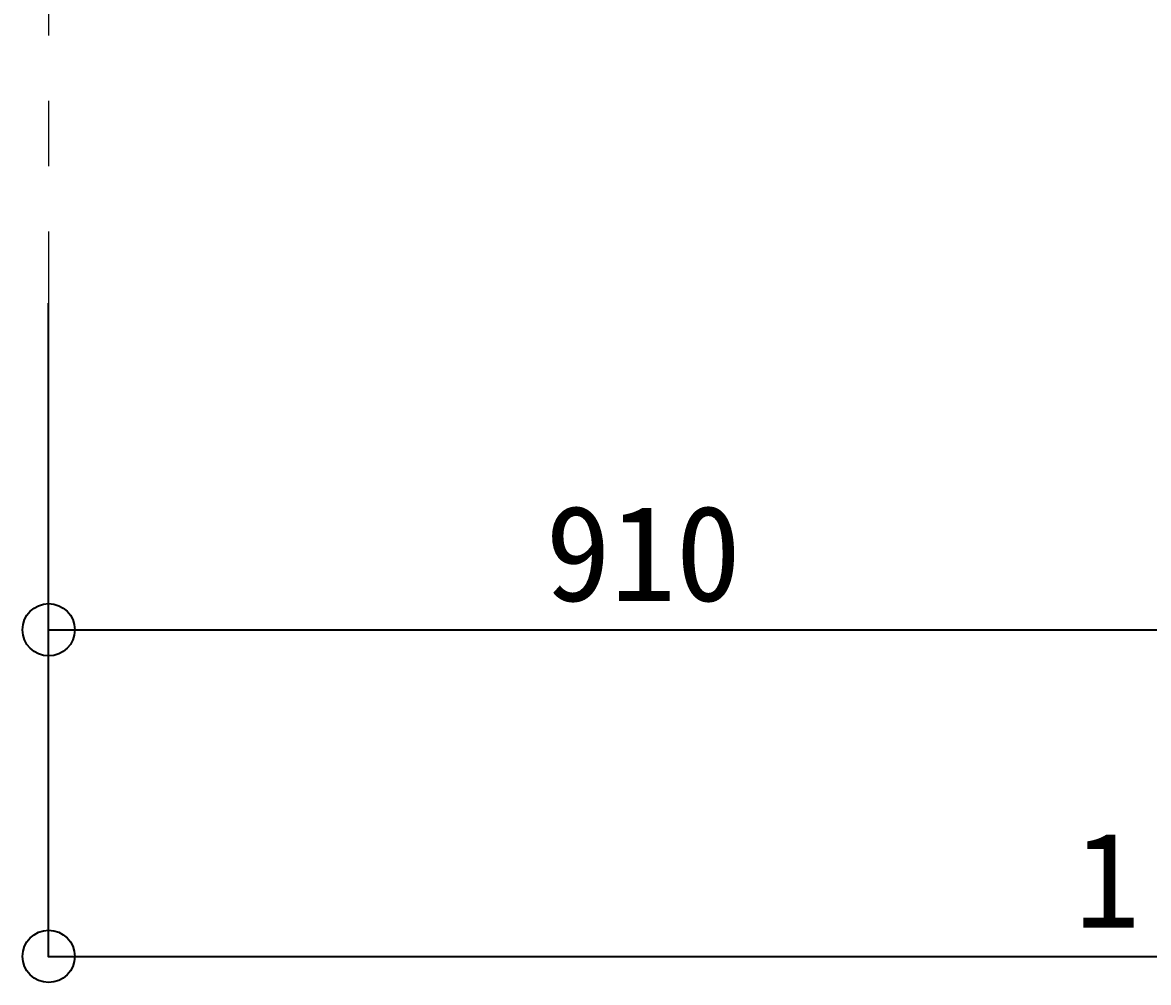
# Model space of a CAD drawing. Units: millimetres at full size, sheet at 1:50. Extents: x -31113 to 29332, y -20209 to 31249.
# Drawn here: x 24849 to 25710, y -6167 to -5432 of the extents above; entities that cross this region are included whole.
import ezdxf
from ezdxf.enums import TextEntityAlignment as Align

# ---------------------------------------------------------------- set-up
doc = ezdxf.new("R2010")
doc.units = ezdxf.units.MM
doc.header["$LTSCALE"] = 50
doc.header["$PDMODE"] = 32
doc.header["$PDSIZE"] = 40
doc.linetypes.add('CHAIN1', pattern=[8, 5, -1, 1, -1])
doc.layers.add('B-1_通り芯・通り番号', color=1, linetype='CHAIN1', lineweight=18)
doc.layers.add('B-F_寸法・方位', color=7, linetype='Continuous', lineweight=25)
doc.styles.add('ＭＳ ゴシック', font='')
doc.styles.get('ＭＳ ゴシック').set_extended_font_data('MS Gothic')

msp = doc.modelspace()

# ---------------------------------------------------------------- linework, layer by layer
at = {"layer": 'B-1_通り芯・通り番号'}
msp.add_line((24868.74, -2391.96), (24868.74, -6146.71), dxfattribs=at)
msp.add_line((24868.74, -2391.96), (24868.74, -6146.71), dxfattribs=at)
at = {"layer": 'B-F_寸法・方位'}
for p, q in [((24868.74, -5896.71), (24868.74, -5646.71)), ((24868.74, -6146.71), (24868.74, -5896.71)), ((24868.74, -5896.71), (25778.74, -5896.71)), ((24868.74, -6146.71), (26688.74, -6146.71))]:
    msp.add_line(p, q, dxfattribs=at)
for p in [(24868.74, -5896.71), (24868.74, -6146.71)]:
    msp.add_point(p, dxfattribs=at)

# ---------------------------------------------------------------- texts
at = {"layer": 'B-F_寸法・方位', "style": 'ＭＳ ゴシック'}
for s, p in [('910', (25248.74, -5896.71)), ('1,820', (25653.74, -6146.71))]:
    msp.add_text(s, height=73.31, dxfattribs=at).set_placement(p, align=Align.BOTTOM_LEFT)

doc.saveas('drawing.dxf')
